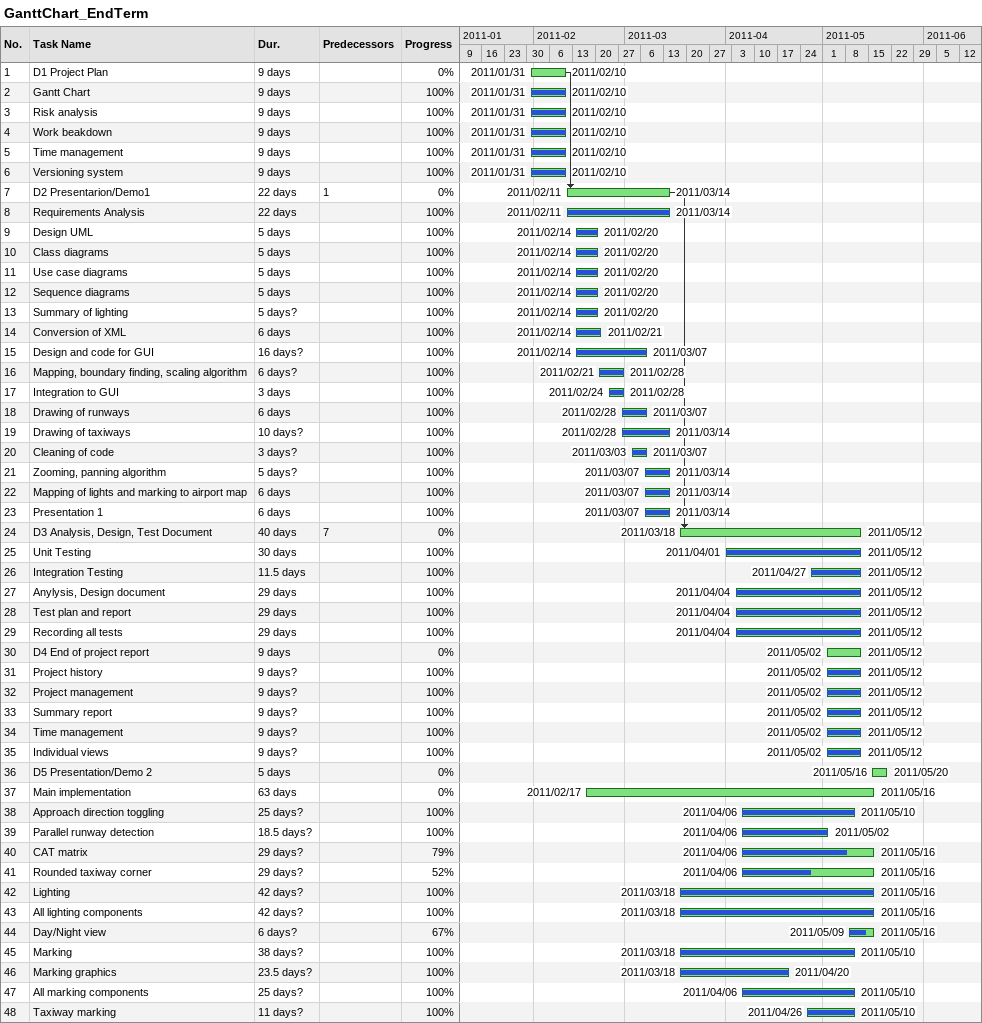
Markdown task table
GanttChart_EndTerm

| ID | Task | Duration | Start | Finish | Predecessors | % complete |
|---|---|---|---|---|---|---|
| 1 | D1 Project Plan | 9d | 2011-01-31 | 2011-02-10 |  | 0 |
| 2 | Gantt Chart | 9d | 2011-01-31 | 2011-02-10 |  | 100 |
| 3 | Risk analysis | 9d | 2011-01-31 | 2011-02-10 |  | 100 |
| 4 | Work beakdown | 9d | 2011-01-31 | 2011-02-10 |  | 100 |
| 5 | Time management | 9d | 2011-01-31 | 2011-02-10 |  | 100 |
| 6 | Versioning system | 9d | 2011-01-31 | 2011-02-10 |  | 100 |
| 7 | D2 Presentarion/Demo1 | 22d | 2011-02-11 | 2011-03-14 | 1 | 0 |
| 8 | Requirements Analysis | 22d | 2011-02-11 | 2011-03-14 |  | 100 |
| 9 | Design UML | 5d | 2011-02-14 | 2011-02-20 |  | 100 |
| 10 | Class diagrams | 5d | 2011-02-14 | 2011-02-20 |  | 100 |
| 11 | Use case diagrams | 5d | 2011-02-14 | 2011-02-20 |  | 100 |
| 12 | Sequence diagrams | 5d | 2011-02-14 | 2011-02-20 |  | 100 |
| 13 | Summary of lighting | 5d? | 2011-02-14 | 2011-02-20 |  | 100 |
| 14 | Conversion of XML | 6d | 2011-02-14 | 2011-02-21 |  | 100 |
| 15 | Design and code for GUI | 16d? | 2011-02-14 | 2011-03-07 |  | 100 |
| 16 | Mapping, boundary finding, scaling algorithm | 6d? | 2011-02-21 | 2011-02-28 |  | 100 |
| 17 | Integration to GUI | 3d | 2011-02-24 | 2011-02-28 |  | 100 |
| 18 | Drawing of runways | 6d | 2011-02-28 | 2011-03-07 |  | 100 |
| 19 | Drawing of taxiways | 10d? | 2011-02-28 | 2011-03-14 |  | 100 |
| 20 | Cleaning of code | 3d? | 2011-03-03 | 2011-03-07 |  | 100 |
| 21 | Zooming, panning algorithm | 5d? | 2011-03-07 | 2011-03-14 |  | 100 |
| 22 | Mapping of lights and marking to airport map | 6d | 2011-03-07 | 2011-03-14 |  | 100 |
| 23 | Presentation 1 | 6d | 2011-03-07 | 2011-03-14 |  | 100 |
| 24 | D3 Analysis, Design, Test Document | 40d | 2011-03-18 | 2011-05-12 | 7 | 0 |
| 25 | Unit Testing | 30d | 2011-04-01 | 2011-05-12 |  | 100 |
| 26 | Integration Testing | 11.5d | 2011-04-27 | 2011-05-12 |  | 100 |
| 27 | Anylysis, Design document | 29d | 2011-04-04 | 2011-05-12 |  | 100 |
| 28 | Test plan and report | 29d | 2011-04-04 | 2011-05-12 |  | 100 |
| 29 | Recording all tests | 29d | 2011-04-04 | 2011-05-12 |  | 100 |
| 30 | D4 End of project report | 9d | 2011-05-02 | 2011-05-12 |  | 0 |
| 31 | Project history | 9d? | 2011-05-02 | 2011-05-12 |  | 100 |
| 32 | Project management | 9d? | 2011-05-02 | 2011-05-12 |  | 100 |
| 33 | Summary report | 9d? | 2011-05-02 | 2011-05-12 |  | 100 |
| 34 | Time management | 9d? | 2011-05-02 | 2011-05-12 |  | 100 |
| 35 | Individual views | 9d? | 2011-05-02 | 2011-05-12 |  | 100 |
| 36 | D5 Presentation/Demo 2 | 5d | 2011-05-16 | 2011-05-20 |  | 0 |
| 37 | Main implementation | 63d | 2011-02-17 | 2011-05-16 |  | 0 |
| 38 | Approach direction toggling | 25d? | 2011-04-06 | 2011-05-10 |  | 100 |
| 39 | Parallel runway detection | 18.5d? | 2011-04-06 | 2011-05-02 |  | 100 |
| 40 | CAT matrix | 29d? | 2011-04-06 | 2011-05-16 |  | 79 |
| 41 | Rounded taxiway corner | 29d? | 2011-04-06 | 2011-05-16 |  | 52 |
| 42 | Lighting | 42d? | 2011-03-18 | 2011-05-16 |  | 100 |
| 43 | All lighting components | 42d? | 2011-03-18 | 2011-05-16 |  | 100 |
| 44 | Day/Night view | 6d? | 2011-05-09 | 2011-05-16 |  | 67 |
| 45 | Marking | 38d? | 2011-03-18 | 2011-05-10 |  | 100 |
| 46 | Marking graphics | 23.5d? | 2011-03-18 | 2011-04-20 |  | 100 |
| 47 | All marking components | 25d? | 2011-04-06 | 2011-05-10 |  | 100 |
| 48 | Taxiway marking | 11d? | 2011-04-26 | 2011-05-10 |  | 100 |
